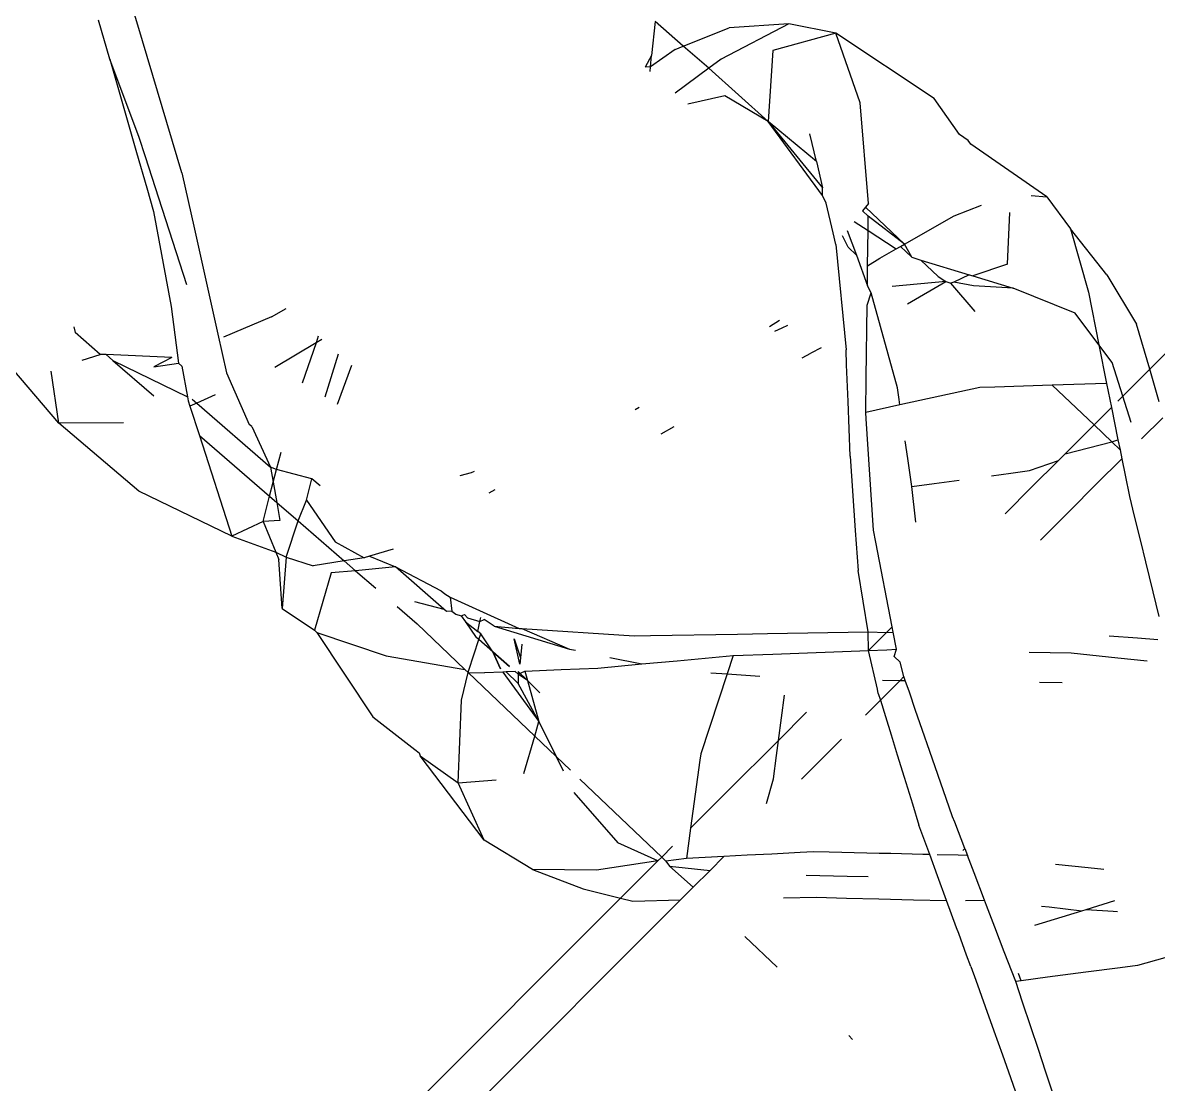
# Model space of a CAD drawing. Header units: inches. Extents: x 3324238 to 135265466, y -1036581 to 20094598.
# Drawn here: x 3354737.5743 to 3354738.0219, y -519083.057 to -519082.6384 of the extents above; entities that cross this region are included whole.
import ezdxf

# ---------------------------------------------------------------- set-up
doc = ezdxf.new("R2010")
doc.units = ezdxf.units.IN
doc.header["$MEASUREMENT"] = 0
doc.layers.add('FURNITURE', color=32, linetype='Continuous', lineweight=13)

msp = doc.modelspace()

# ---------------------------------------------------------------- linework, layer by layer
for p, q in [((3354739.34144, -519081.45211, 0.00267), (3354738.01855, -519082.77501, 0.00267)), ((3354737.61963, -519082.63937, 0.00267), (3354737.61402, -519082.62065, 0.00267)), ((3354737.60862, -519082.65271, 0.00267), (3354737.6042, -519082.63732, 0.00267)), ((3354737.82354, -519082.63797, 0.00267), (3354737.82212, -519082.65133, 0.00267)), ((3354737.83466, -519082.6476, 0.00267), (3354737.82354, -519082.63797, 0.00267)), ((3354737.87631, -519082.6388, 0.00267), (3354737.8496, -519082.65274, 0.00267)), ((3354737.87631, -519082.6388, 0.00267), (3354737.85274, -519082.64046, 0.00267)), ((3354737.89481, -519082.64245, 0.00267), (3354737.87631, -519082.6388, 0.00267)), ((3354737.63707, -519082.69752, 0.00267), (3354737.61963, -519082.63937, 0.00267)), ((3354737.83466, -519082.6476, 0.00267), (3354737.85274, -519082.64046, 0.00267)), ((3354737.89481, -519082.64245, 0.00267), (3354737.86991, -519082.64937, 0.00267)), ((3354737.9044, -519082.66999, 0.00267), (3354737.89481, -519082.64245, 0.00267)), ((3354737.9336, -519082.66831, 0.00267), (3354737.89481, -519082.64245, 0.00267)), ((3354737.83141, -519082.64889, 0.00267), (3354737.83466, -519082.6476, 0.00267)), ((3354737.84474, -519082.65633, 0.00267), (3354737.83466, -519082.6476, 0.00267)), ((3354737.82212, -519082.65133, 0.00267), (3354737.81964, -519082.65594, 0.00267)), ((3354737.83141, -519082.64889, 0.00267), (3354737.82178, -519082.65572, 0.00267)), ((3354737.82178, -519082.65572, 0.00267), (3354737.82212, -519082.65133, 0.00267)), ((3354737.86991, -519082.64937, 0.00267), (3354737.86814, -519082.67735, 0.00267)), ((3354737.62021, -519082.68369, 0.00267), (3354737.60862, -519082.65271, 0.00267)), ((3354737.60862, -519082.65271, 0.00267), (3354737.61921, -519082.68956, 0.00267)), ((3354737.82178, -519082.65572, 0.00267), (3354737.81964, -519082.65594, 0.00267)), ((3354737.82163, -519082.65766, 0.00267), (3354737.82178, -519082.65572, 0.00267)), ((3354737.84474, -519082.65633, 0.00267), (3354737.83143, -519082.66616, 0.00267)), ((3354737.8496, -519082.65274, 0.00267), (3354737.84474, -519082.65633, 0.00267)), ((3354737.86814, -519082.67735, 0.00267), (3354737.84474, -519082.65633, 0.00267)), ((3354737.85103, -519082.66728, 0.00267), (3354737.83649, -519082.67054, 0.00267)), ((3354737.86814, -519082.67735, 0.00267), (3354737.85103, -519082.66728, 0.00267)), ((3354737.90766, -519082.70966, 0.00267), (3354737.9044, -519082.66999, 0.00267)), ((3354737.94355, -519082.68248, 0.00267), (3354737.9336, -519082.66831, 0.00267)), ((3354737.86814, -519082.67735, 0.00267), (3354737.88957, -519082.70345, 0.00267)), ((3354737.88953, -519082.70656, 0.00267), (3354737.86814, -519082.67735, 0.00267)), ((3354737.88713, -519082.69306, 0.00267), (3354737.86814, -519082.67735, 0.00267)), ((3354737.62267, -519082.6913, 0.00267), (3354737.62021, -519082.68369, 0.00267)), ((3354737.88713, -519082.69306, 0.00267), (3354737.88456, -519082.68214, 0.00267)), ((3354737.9469, -519082.68487, 0.00267), (3354737.94355, -519082.68248, 0.00267)), ((3354737.94804, -519082.68629, 0.00267), (3354737.9469, -519082.68487, 0.00267)), ((3354737.97801, -519082.70707, 0.00267), (3354737.94804, -519082.68629, 0.00267)), ((3354737.61921, -519082.68956, 0.00267), (3354737.62321, -519082.70348, 0.00267)), ((3354737.62793, -519082.70757, 0.00267), (3354737.62267, -519082.6913, 0.00267)), ((3354737.88713, -519082.69306, 0.00267), (3354737.88957, -519082.70345, 0.00267)), ((3354737.63707, -519082.69752, 0.00267), (3354737.64203, -519082.71979, 0.00267)), ((3354737.62321, -519082.70348, 0.00267), (3354737.62589, -519082.71278, 0.00267)), ((3354737.88953, -519082.70656, 0.00267), (3354737.88957, -519082.70345, 0.00267)), ((3354737.63899, -519082.74178, 0.00267), (3354737.62793, -519082.70757, 0.00267)), ((3354737.891, -519082.7095, 0.00267), (3354737.88953, -519082.70656, 0.00267)), ((3354737.89377, -519082.72127, 0.00267), (3354737.891, -519082.7095, 0.00267)), ((3354737.90766, -519082.70966, 0.00267), (3354737.9065, -519082.71112, 0.00267)), ((3354737.94151, -519082.71455, 0.00267), (3354737.95228, -519082.71028, 0.00267)), ((3354737.97185, -519082.70651, 0.00267), (3354737.97801, -519082.70707, 0.00267)), ((3354737.97801, -519082.70707, 0.00267), (3354737.98732, -519082.71964, 0.00267)), ((3354737.62589, -519082.71278, 0.00267), (3354737.63276, -519082.75031, 0.00267)), ((3354737.9065, -519082.71112, 0.00267), (3354737.90537, -519082.71253, 0.00267)), ((3354737.9076, -519082.71463, 0.00267), (3354737.90537, -519082.71253, 0.00267)), ((3354737.92181, -519082.72572, 0.00267), (3354737.9065, -519082.71112, 0.00267)), ((3354737.90753, -519082.72038, 0.00267), (3354737.9076, -519082.71463, 0.00267)), ((3354737.92181, -519082.72572, 0.00267), (3354737.9076, -519082.71463, 0.00267)), ((3354737.92181, -519082.72572, 0.00267), (3354737.94151, -519082.71455, 0.00267)), ((3354737.96247, -519082.7336, 0.00267), (3354737.96336, -519082.71324, 0.00267)), ((3354737.902, -519082.71677, 0.00267), (3354737.90753, -519082.72038, 0.00267)), ((3354737.64203, -519082.71979, 0.00267), (3354737.65124, -519082.76114, 0.00267)), ((3354737.89483, -519082.72579, 0.00267), (3354737.89377, -519082.72127, 0.00267)), ((3354737.89971, -519082.72694, 0.00267), (3354737.89747, -519082.72247, 0.00267)), ((3354737.89922, -519082.72027, 0.00267), (3354737.90297, -519082.73005, 0.00267)), ((3354737.90731, -519082.73419, 0.00267), (3354737.90753, -519082.72038, 0.00267)), ((3354737.90753, -519082.72038, 0.00267), (3354737.91853, -519082.72757, 0.00267)), ((3354737.98732, -519082.71964, 0.00267), (3354737.99442, -519082.74466, 0.00267)), ((3354738.00158, -519082.73779, 0.00267), (3354737.98732, -519082.71964, 0.00267)), ((3354737.89483, -519082.72579, 0.00267), (3354737.89882, -519082.76733, 0.00267)), ((3354737.89971, -519082.72694, 0.00267), (3354737.90297, -519082.73005, 0.00267)), ((3354737.91214, -519082.7312, 0.00267), (3354737.91853, -519082.72757, 0.00267)), ((3354737.91853, -519082.72757, 0.00267), (3354737.92026, -519082.7266, 0.00267)), ((3354737.92026, -519082.7266, 0.00267), (3354737.92181, -519082.72572, 0.00267)), ((3354737.92026, -519082.7266, 0.00267), (3354737.92478, -519082.73087, 0.00267)), ((3354737.92478, -519082.73087, 0.00267), (3354737.92181, -519082.72572, 0.00267)), ((3354737.90297, -519082.73005, 0.00267), (3354737.90727, -519082.74209, 0.00267)), ((3354737.90731, -519082.73419, 0.00267), (3354737.91214, -519082.7312, 0.00267)), ((3354737.92478, -519082.73087, 0.00267), (3354737.92837, -519082.73197, 0.00267)), ((3354737.92837, -519082.73197, 0.00267), (3354737.94742, -519082.73779, 0.00267)), ((3354737.92837, -519082.73197, 0.00267), (3354737.93517, -519082.73846, 0.00267)), ((3354737.90727, -519082.74209, 0.00267), (3354737.90731, -519082.73419, 0.00267)), ((3354737.96247, -519082.7336, 0.00267), (3354737.94876, -519082.7382, 0.00267)), ((3354737.93812, -519082.74038, 0.00267), (3354737.917, -519082.74246, 0.00267)), ((3354737.92305, -519082.74919, 0.00267), (3354737.93812, -519082.74038, 0.00267)), ((3354737.93517, -519082.73846, 0.00267), (3354737.93812, -519082.74038, 0.00267)), ((3354737.93812, -519082.74038, 0.00267), (3354737.94019, -519082.74109, 0.00267)), ((3354737.94132, -519082.74071, 0.00267), (3354737.94019, -519082.74109, 0.00267)), ((3354737.94969, -519082.75229, 0.00267), (3354737.94019, -519082.74109, 0.00267)), ((3354737.94742, -519082.73779, 0.00267), (3354737.94132, -519082.74071, 0.00267)), ((3354737.94903, -519082.74216, 0.00267), (3354737.94132, -519082.74071, 0.00267)), ((3354737.94742, -519082.73779, 0.00267), (3354737.94876, -519082.7382, 0.00267)), ((3354737.94876, -519082.7382, 0.00267), (3354737.96473, -519082.74308, 0.00267)), ((3354738.00158, -519082.73779, 0.00267), (3354738.01337, -519082.75723, 0.00267)), ((3354737.90718, -519082.74972, 0.00267), (3354737.90869, -519082.74492, 0.00267)), ((3354737.90869, -519082.74492, 0.00267), (3354737.90727, -519082.74209, 0.00267)), ((3354737.9191, -519082.78241, 0.00267), (3354737.90869, -519082.74492, 0.00267)), ((3354737.96473, -519082.74308, 0.00267), (3354737.94903, -519082.74216, 0.00267)), ((3354737.98914, -519082.75294, 0.00267), (3354737.96473, -519082.74308, 0.00267)), ((3354737.99442, -519082.74466, 0.00267), (3354737.9985, -519082.76541, 0.00267)), ((3354737.63276, -519082.75031, 0.00267), (3354737.63571, -519082.77264, 0.00267)), ((3354737.9068, -519082.77835, 0.00267), (3354737.90718, -519082.74972, 0.00267)), ((3354737.67231, -519082.75439, 0.00267), (3354737.65342, -519082.76242, 0.00267)), ((3354737.67231, -519082.75439, 0.00267), (3354737.67814, -519082.75107, 0.00267)), ((3354737.9985, -519082.76541, 0.00267), (3354737.98914, -519082.75294, 0.00267)), ((3354737.59443, -519082.75824, 0.00267), (3354737.59503, -519082.76056, 0.00267)), ((3354737.8686, -519082.7582, 0.00267), (3354737.87254, -519082.75574, 0.00267)), ((3354737.87349, -519082.7588, 0.00267), (3354737.87066, -519082.76016, 0.00267)), ((3354737.87573, -519082.75784, 0.00267), (3354737.87349, -519082.7588, 0.00267)), ((3354738.01855, -519082.77501, 0.00267), (3354738.01337, -519082.75723, 0.00267)), ((3354737.60484, -519082.76915, 0.00267), (3354737.59503, -519082.76056, 0.00267)), ((3354737.65124, -519082.76114, 0.00267), (3354737.65466, -519082.77647, 0.00267)), ((3354737.69081, -519082.76205, 0.00267), (3354737.68991, -519082.76466, 0.00267)), ((3354737.69223, -519082.76327, 0.00267), (3354737.68991, -519082.76466, 0.00267)), ((3354737.58859, -519082.79634, 0.00267), (3354737.5631, -519082.76655, 0.00267)), ((3354737.68991, -519082.76466, 0.00267), (3354737.67373, -519082.77432, 0.00267)), ((3354737.68991, -519082.76466, 0.00267), (3354737.68441, -519082.78058, 0.00267)), ((3354737.88153, -519082.77053, 0.00267), (3354737.88492, -519082.7687, 0.00267)), ((3354737.88897, -519082.76658, 0.00267), (3354737.88492, -519082.7687, 0.00267)), ((3354737.89905, -519082.77323, 0.00267), (3354737.89882, -519082.76733, 0.00267)), ((3354737.9985, -519082.76541, 0.00267), (3354738.00149, -519082.78061, 0.00267)), ((3354738.00368, -519082.77232, 0.00267), (3354737.9985, -519082.76541, 0.00267)), ((3354737.5978, -519082.7714, 0.00267), (3354737.60484, -519082.76915, 0.00267)), ((3354737.60715, -519082.76926, 0.00267), (3354737.60484, -519082.76915, 0.00267)), ((3354737.63313, -519082.77041, 0.00267), (3354737.60715, -519082.76926, 0.00267)), ((3354737.60715, -519082.76926, 0.00267), (3354737.60986, -519082.7716, 0.00267)), ((3354737.60986, -519082.7716, 0.00267), (3354737.63928, -519082.78597, 0.00267)), ((3354737.60986, -519082.7716, 0.00267), (3354737.62593, -519082.78552, 0.00267)), ((3354737.63313, -519082.77041, 0.00267), (3354737.62592, -519082.77409, 0.00267)), ((3354737.62592, -519082.77409, 0.00267), (3354737.63571, -519082.77264, 0.00267)), ((3354737.63571, -519082.77264, 0.00267), (3354737.63706, -519082.77382, 0.00267)), ((3354737.69355, -519082.78593, 0.00267), (3354737.69883, -519082.76899, 0.00267)), ((3354737.89961, -519082.78777, 0.00267), (3354737.89905, -519082.77323, 0.00267)), ((3354738.00792, -519082.78565, 0.00267), (3354738.00368, -519082.77232, 0.00267)), ((3354737.58859, -519082.79634, 0.00267), (3354737.5855, -519082.77573, 0.00267)), ((3354737.63706, -519082.77382, 0.00267), (3354737.63928, -519082.78597, 0.00267)), ((3354737.65466, -519082.77647, 0.00267), (3354737.66361, -519082.79682, 0.00267)), ((3354737.69843, -519082.78879, 0.00267), (3354737.70398, -519082.77345, 0.00267)), ((3354738.01855, -519082.77501, 0.00267), (3354738.00792, -519082.78565, 0.00267)), ((3354738.02231, -519082.7879, 0.00267), (3354738.01855, -519082.77501, 0.00267)), ((3354737.90662, -519082.79204, 0.00267), (3354737.9068, -519082.77835, 0.00267)), ((3354737.95749, -519082.78204, 0.00267), (3354737.95162, -519082.78223, 0.00267)), ((3354737.98011, -519082.78131, 0.00267), (3354737.95749, -519082.78204, 0.00267)), ((3354738.00149, -519082.78061, 0.00267), (3354737.98011, -519082.78131, 0.00267)), ((3354737.99657, -519082.797, 0.00267), (3354737.98011, -519082.78131, 0.00267)), ((3354738.00149, -519082.78061, 0.00267), (3354738.00343, -519082.79014, 0.00267)), ((3354737.63928, -519082.78597, 0.00267), (3354737.63956, -519082.78748, 0.00267)), ((3354737.65014, -519082.78515, 0.00267), (3354737.64287, -519082.78839, 0.00267)), ((3354737.91975, -519082.7869, 0.00267), (3354737.9191, -519082.78241, 0.00267)), ((3354737.95162, -519082.78223, 0.00267), (3354737.92007, -519082.78911, 0.00267)), ((3354738.00792, -519082.78565, 0.00267), (3354738.00593, -519082.78764, 0.00267)), ((3354738.01122, -519082.79602, 0.00267), (3354738.00792, -519082.78565, 0.00267)), ((3354737.63956, -519082.78748, 0.00267), (3354737.64023, -519082.78957, 0.00267)), ((3354737.64287, -519082.78839, 0.00267), (3354737.64023, -519082.78957, 0.00267)), ((3354737.64023, -519082.78957, 0.00267), (3354737.64394, -519082.80113, 0.00267)), ((3354737.64107, -519082.78684, 0.00267), (3354737.64287, -519082.78839, 0.00267)), ((3354737.64287, -519082.78839, 0.00267), (3354737.67203, -519082.8136, 0.00267)), ((3354737.81565, -519082.79094, 0.00267), (3354737.81724, -519082.78998, 0.00267)), ((3354737.90044, -519082.80934, 0.00267), (3354737.89961, -519082.78777, 0.00267)), ((3354737.92007, -519082.78911, 0.00267), (3354737.90662, -519082.79204, 0.00267)), ((3354737.92007, -519082.78911, 0.00267), (3354737.91975, -519082.7869, 0.00267)), ((3354738.00343, -519082.79014, 0.00267), (3354737.99657, -519082.797, 0.00267)), ((3354738.00343, -519082.79014, 0.00267), (3354738.00602, -519082.80286, 0.00267)), ((3354737.90679, -519082.79461, 0.00267), (3354737.90662, -519082.79204, 0.00267)), ((3354737.90963, -519082.83848, 0.00267), (3354737.90679, -519082.79461, 0.00267)), ((3354738.02374, -519082.79413, 0.00267), (3354738.01533, -519082.80253, 0.00267)), ((3354737.61403, -519082.7961, 0.00267), (3354737.58859, -519082.79634, 0.00267)), ((3354737.62001, -519082.82316, 0.00267), (3354737.58859, -519082.79634, 0.00267)), ((3354737.66456, -519082.79764, 0.00267), (3354737.66361, -519082.79682, 0.00267)), ((3354737.66456, -519082.79764, 0.00267), (3354737.67203, -519082.8136, 0.00267)), ((3354737.83094, -519082.79779, 0.00267), (3354737.82576, -519082.80057, 0.00267)), ((3354737.99657, -519082.797, 0.00267), (3354737.98516, -519082.80841, 0.00267)), ((3354738.00361, -519082.8037, 0.00267), (3354737.99657, -519082.797, 0.00267)), ((3354737.64394, -519082.80113, 0.00267), (3354737.6567, -519082.84091, 0.00267)), ((3354737.64394, -519082.80113, 0.00267), (3354737.67163, -519082.82512, 0.00267)), ((3354737.92312, -519082.81019, 0.00267), (3354737.92213, -519082.80332, 0.00267)), ((3354737.98516, -519082.80841, 0.00267), (3354738.00361, -519082.8037, 0.00267)), ((3354738.00361, -519082.8037, 0.00267), (3354738.00602, -519082.80286, 0.00267)), ((3354738.00681, -519082.80676, 0.00267), (3354738.00361, -519082.8037, 0.00267)), ((3354738.00602, -519082.80286, 0.00267), (3354738.00681, -519082.80676, 0.00267)), ((3354737.67439, -519082.8145, 0.00267), (3354737.67616, -519082.80769, 0.00267)), ((3354737.98251, -519082.81105, 0.00267), (3354737.98516, -519082.80841, 0.00267)), ((3354738.00681, -519082.80676, 0.00267), (3354738.00754, -519082.81033, 0.00267)), ((3354737.90044, -519082.80934, 0.00267), (3354737.90248, -519082.83856, 0.00267)), ((3354737.92473, -519082.82129, 0.00267), (3354737.92312, -519082.81019, 0.00267)), ((3354737.97113, -519082.81502, 0.00267), (3354737.98251, -519082.81105, 0.00267)), ((3354737.98251, -519082.81105, 0.00267), (3354737.97211, -519082.82146, 0.00267)), ((3354738.00754, -519082.81033, 0.00267), (3354737.9976, -519082.82027, 0.00267)), ((3354738.00754, -519082.81033, 0.00267), (3354738.00887, -519082.81685, 0.00267)), ((3354737.67439, -519082.8145, 0.00267), (3354737.67203, -519082.8136, 0.00267)), ((3354737.67203, -519082.8136, 0.00267), (3354737.67306, -519082.81962, 0.00267)), ((3354737.67306, -519082.81962, 0.00267), (3354737.67439, -519082.8145, 0.00267)), ((3354737.68827, -519082.81819, 0.00267), (3354737.67439, -519082.8145, 0.00267)), ((3354737.75106, -519082.81587, 0.00267), (3354737.74664, -519082.81705, 0.00267)), ((3354737.75231, -519082.81533, 0.00267), (3354737.75106, -519082.81587, 0.00267)), ((3354737.95614, -519082.81704, 0.00267), (3354737.96384, -519082.816, 0.00267)), ((3354737.96384, -519082.816, 0.00267), (3354737.97113, -519082.81502, 0.00267)), ((3354738.00887, -519082.81685, 0.00267), (3354738.01057, -519082.82523, 0.00267)), ((3354737.67163, -519082.82512, 0.00267), (3354737.67306, -519082.81962, 0.00267)), ((3354737.67306, -519082.81962, 0.00267), (3354737.67441, -519082.82753, 0.00267)), ((3354737.68611, -519082.82669, 0.00267), (3354737.68827, -519082.81819, 0.00267)), ((3354737.6915, -519082.82098, 0.00267), (3354737.68827, -519082.81819, 0.00267)), ((3354737.75812, -519082.82377, 0.00267), (3354737.76057, -519082.82249, 0.00267)), ((3354737.92473, -519082.82129, 0.00267), (3354737.93352, -519082.8201, 0.00267)), ((3354737.92631, -519082.83528, 0.00267), (3354737.92473, -519082.82129, 0.00267)), ((3354737.93352, -519082.8201, 0.00267), (3354737.94335, -519082.81877, 0.00267)), ((3354737.97211, -519082.82146, 0.00267), (3354737.96151, -519082.83205, 0.00267)), ((3354737.9976, -519082.82027, 0.00267), (3354737.98675, -519082.83112, 0.00267)), ((3354737.6567, -519082.84091, 0.00267), (3354737.62001, -519082.82316, 0.00267)), ((3354737.66903, -519082.83509, 0.00267), (3354737.67163, -519082.82512, 0.00267)), ((3354737.67163, -519082.82512, 0.00267), (3354737.67441, -519082.82753, 0.00267)), ((3354737.68282, -519082.83481, 0.00267), (3354737.68611, -519082.82669, 0.00267)), ((3354737.68611, -519082.82669, 0.00267), (3354737.69745, -519082.84304, 0.00267)), ((3354738.01057, -519082.82523, 0.00267), (3354738.01243, -519082.83298, 0.00267)), ((3354737.67441, -519082.82753, 0.00267), (3354737.67564, -519082.83467, 0.00267)), ((3354737.67441, -519082.82753, 0.00267), (3354737.68282, -519082.83481, 0.00267)), ((3354737.98675, -519082.83112, 0.00267), (3354737.97545, -519082.84242, 0.00267)), ((3354737.66903, -519082.83509, 0.00267), (3354737.6567, -519082.84091, 0.00267)), ((3354737.67564, -519082.83467, 0.00267), (3354737.66903, -519082.83509, 0.00267)), ((3354737.66903, -519082.83509, 0.00267), (3354737.67404, -519082.84719, 0.00267)), ((3354737.67811, -519082.84918, 0.00267), (3354737.68282, -519082.83481, 0.00267)), ((3354737.68282, -519082.83481, 0.00267), (3354737.70102, -519082.85058, 0.00267)), ((3354738.01243, -519082.83298, 0.00267), (3354738.01483, -519082.84282, 0.00267)), ((3354737.90248, -519082.83856, 0.00267), (3354737.90358, -519082.85443, 0.00267)), ((3354737.91054, -519082.84316, 0.00267), (3354737.90963, -519082.83848, 0.00267)), ((3354737.6567, -519082.84091, 0.00267), (3354737.67404, -519082.84719, 0.00267)), ((3354737.69745, -519082.84304, 0.00267), (3354737.70888, -519082.84933, 0.00267)), ((3354737.91702, -519082.87654, 0.00267), (3354737.91054, -519082.84316, 0.00267)), ((3354738.01483, -519082.84282, 0.00267), (3354738.01682, -519082.85097, 0.00267)), ((3354737.67404, -519082.84719, 0.00267), (3354737.67523, -519082.85008, 0.00267)), ((3354737.67404, -519082.84719, 0.00267), (3354737.67811, -519082.84918, 0.00267)), ((3354737.67811, -519082.84918, 0.00267), (3354737.67659, -519082.86932, 0.00267)), ((3354737.67811, -519082.84918, 0.00267), (3354737.68878, -519082.85253, 0.00267)), ((3354737.70888, -519082.84933, 0.00267), (3354737.70102, -519082.85058, 0.00267)), ((3354737.71102, -519082.84871, 0.00267), (3354737.70888, -519082.84933, 0.00267)), ((3354737.72038, -519082.846, 0.00267), (3354737.71102, -519082.84871, 0.00267)), ((3354737.71102, -519082.84871, 0.00267), (3354737.72129, -519082.853, 0.00267)), ((3354737.67659, -519082.86932, 0.00267), (3354737.67523, -519082.85008, 0.00267)), ((3354737.70102, -519082.85058, 0.00267), (3354737.68878, -519082.85253, 0.00267)), ((3354737.70102, -519082.85058, 0.00267), (3354737.70549, -519082.85446, 0.00267)), ((3354737.72129, -519082.853, 0.00267), (3354737.70549, -519082.85446, 0.00267)), ((3354737.72129, -519082.853, 0.00267), (3354737.73927, -519082.86237, 0.00267)), ((3354737.74032, -519082.86963, 0.00267), (3354737.72129, -519082.853, 0.00267)), ((3354738.01682, -519082.85097, 0.00267), (3354738.01972, -519082.86286, 0.00267)), ((3354737.6959, -519082.85534, 0.00267), (3354737.68936, -519082.87789, 0.00267)), ((3354737.70549, -519082.85446, 0.00267), (3354737.6959, -519082.85534, 0.00267)), ((3354737.70549, -519082.85446, 0.00267), (3354737.71352, -519082.86141, 0.00267)), ((3354737.90754, -519082.87855, 0.00267), (3354737.90358, -519082.85443, 0.00267)), ((3354737.73927, -519082.86237, 0.00267), (3354737.74062, -519082.86354, 0.00267)), ((3354737.72879, -519082.86667, 0.00267), (3354737.74032, -519082.86963, 0.00267)), ((3354737.74062, -519082.86354, 0.00267), (3354737.74279, -519082.86495, 0.00267)), ((3354737.74279, -519082.86495, 0.00267), (3354737.75292, -519082.86948, 0.00267)), ((3354737.74279, -519082.86495, 0.00267), (3354737.7435, -519082.87044, 0.00267)), ((3354738.01972, -519082.86286, 0.00267), (3354738.02208, -519082.87253, 0.00267)), ((3354737.67659, -519082.86932, 0.00267), (3354737.68936, -519082.87789, 0.00267)), ((3354737.72187, -519082.86864, 0.00267), (3354737.72976, -519082.87548, 0.00267)), ((3354737.74134, -519082.87052, 0.00267), (3354737.74032, -519082.86963, 0.00267)), ((3354737.7435, -519082.87044, 0.00267), (3354737.74134, -519082.87052, 0.00267)), ((3354737.7435, -519082.87044, 0.00267), (3354737.74504, -519082.87165, 0.00267)), ((3354737.74504, -519082.87165, 0.00267), (3354737.74712, -519082.87229, 0.00267)), ((3354737.74712, -519082.87229, 0.00267), (3354737.74845, -519082.87171, 0.00267)), ((3354737.74845, -519082.87171, 0.00267), (3354737.74956, -519082.87304, 0.00267)), ((3354737.75292, -519082.86948, 0.00267), (3354737.76992, -519082.87721, 0.00267)), ((3354737.72976, -519082.87548, 0.00267), (3354737.74854, -519082.89339, 0.00267)), ((3354737.74712, -519082.87229, 0.00267), (3354737.74888, -519082.87466, 0.00267)), ((3354737.74888, -519082.87466, 0.00267), (3354737.75364, -519082.8784, 0.00267)), ((3354737.74888, -519082.87466, 0.00267), (3354737.75308, -519082.88078, 0.00267)), ((3354737.74956, -519082.87304, 0.00267), (3354737.75453, -519082.87456, 0.00267)), ((3354737.75364, -519082.8784, 0.00267), (3354737.75453, -519082.87456, 0.00267)), ((3354737.75453, -519082.87456, 0.00267), (3354737.75493, -519082.87286, 0.00267)), ((3354737.75453, -519082.87456, 0.00267), (3354737.7562, -519082.8737, 0.00267)), ((3354737.76018, -519082.87629, 0.00267), (3354737.7562, -519082.8737, 0.00267)), ((3354737.68936, -519082.87789, 0.00267), (3354737.6902, -519082.8789, 0.00267)), ((3354737.6902, -519082.8789, 0.00267), (3354737.71753, -519082.88805, 0.00267)), ((3354737.6902, -519082.8789, 0.00267), (3354737.71232, -519082.91213, 0.00267)), ((3354737.75486, -519082.87936, 0.00267), (3354737.75364, -519082.8784, 0.00267)), ((3354737.75403, -519082.88161, 0.00267), (3354737.75486, -519082.87936, 0.00267)), ((3354737.75956, -519082.88643, 0.00267), (3354737.75486, -519082.87936, 0.00267)), ((3354737.76018, -519082.87629, 0.00267), (3354737.78982, -519082.88537, 0.00267)), ((3354737.76018, -519082.87629, 0.00267), (3354737.76992, -519082.87721, 0.00267)), ((3354737.76992, -519082.87721, 0.00267), (3354737.77103, -519082.87728, 0.00267)), ((3354737.77103, -519082.87728, 0.00267), (3354737.81528, -519082.88011, 0.00267)), ((3354737.77103, -519082.87728, 0.00267), (3354737.78982, -519082.88537, 0.00267)), ((3354737.81528, -519082.88011, 0.00267), (3354737.82179, -519082.88001, 0.00267)), ((3354737.82179, -519082.88001, 0.00267), (3354737.85605, -519082.87946, 0.00267)), ((3354737.85605, -519082.87946, 0.00267), (3354737.86788, -519082.87928, 0.00267)), ((3354737.86788, -519082.87928, 0.00267), (3354737.90754, -519082.87855, 0.00267)), ((3354737.90754, -519082.87855, 0.00267), (3354737.91478, -519082.87878, 0.00267)), ((3354737.90768, -519082.88589, 0.00267), (3354737.90754, -519082.87855, 0.00267)), ((3354737.91478, -519082.87878, 0.00267), (3354737.91137, -519082.8822, 0.00267)), ((3354737.91702, -519082.87654, 0.00267), (3354737.91478, -519082.87878, 0.00267)), ((3354737.91478, -519082.87878, 0.00267), (3354737.91745, -519082.87876, 0.00267)), ((3354737.91745, -519082.87876, 0.00267), (3354737.91702, -519082.87654, 0.00267)), ((3354737.91876, -519082.88546, 0.00267), (3354737.91745, -519082.87876, 0.00267)), ((3354738.00249, -519082.88009, 0.00267), (3354738.01372, -519082.88097, 0.00267)), ((3354737.75008, -519082.89365, 0.00267), (3354737.75403, -519082.88161, 0.00267)), ((3354737.75403, -519082.88161, 0.00267), (3354737.75308, -519082.88078, 0.00267)), ((3354737.75956, -519082.88643, 0.00267), (3354737.75403, -519082.88161, 0.00267)), ((3354737.7703, -519082.89126, 0.00267), (3354737.76796, -519082.88136, 0.00267)), ((3354737.76796, -519082.88136, 0.00267), (3354737.77055, -519082.88882, 0.00267)), ((3354737.77109, -519082.8834, 0.00267), (3354737.77055, -519082.88882, 0.00267)), ((3354737.91137, -519082.8822, 0.00267), (3354737.90768, -519082.88589, 0.00267)), ((3354738.01372, -519082.88097, 0.00267), (3354738.02172, -519082.88159, 0.00267)), ((3354737.71753, -519082.88805, 0.00267), (3354737.74854, -519082.89339, 0.00267)), ((3354737.76262, -519082.89317, 0.00267), (3354737.75956, -519082.88643, 0.00267)), ((3354737.75956, -519082.88643, 0.00267), (3354737.76624, -519082.89227, 0.00267)), ((3354737.76624, -519082.89227, 0.00267), (3354737.75956, -519082.88643, 0.00267)), ((3354737.75956, -519082.88643, 0.00267), (3354737.76262, -519082.89317, 0.00267)), ((3354737.77055, -519082.88882, 0.00267), (3354737.7703, -519082.89126, 0.00267)), ((3354737.77055, -519082.88882, 0.00267), (3354737.7703, -519082.89126, 0.00267)), ((3354737.78982, -519082.88537, 0.00267), (3354737.79214, -519082.88585, 0.00267)), ((3354737.80571, -519082.88865, 0.00267), (3354737.81835, -519082.89125, 0.00267)), ((3354737.83224, -519082.88997, 0.00267), (3354737.85433, -519082.88793, 0.00267)), ((3354737.85433, -519082.88793, 0.00267), (3354737.85196, -519082.89514, 0.00267)), ((3354737.85433, -519082.88793, 0.00267), (3354737.86995, -519082.88733, 0.00267)), ((3354737.86995, -519082.88733, 0.00267), (3354737.90768, -519082.88589, 0.00267)), ((3354737.90768, -519082.88589, 0.00267), (3354737.91494, -519082.88561, 0.00267)), ((3354737.91125, -519082.90114, 0.00267), (3354737.90768, -519082.88589, 0.00267)), ((3354737.91494, -519082.88561, 0.00267), (3354737.91876, -519082.88546, 0.00267)), ((3354737.91777, -519082.88831, 0.00267), (3354737.91876, -519082.88546, 0.00267)), ((3354737.91777, -519082.88831, 0.00267), (3354737.92012, -519082.89054, 0.00267)), ((3354737.97103, -519082.88662, 0.00267), (3354737.98753, -519082.88684, 0.00267)), ((3354737.98753, -519082.88684, 0.00267), (3354737.99496, -519082.88762, 0.00267)), ((3354737.99496, -519082.88762, 0.00267), (3354738.00598, -519082.88878, 0.00267)), ((3354738.00598, -519082.88878, 0.00267), (3354738.01751, -519082.88999, 0.00267)), ((3354737.74854, -519082.89339, 0.00267), (3354737.74985, -519082.89464, 0.00267)), ((3354737.74985, -519082.89464, 0.00267), (3354737.75008, -519082.89365, 0.00267)), ((3354737.76963, -519082.89523, 0.00267), (3354737.77218, -519082.89406, 0.00267)), ((3354737.77218, -519082.89406, 0.00267), (3354737.78653, -519082.89346, 0.00267)), ((3354737.77218, -519082.89406, 0.00267), (3354737.77322, -519082.89774, 0.00267)), ((3354737.78653, -519082.89346, 0.00267), (3354737.80099, -519082.89286, 0.00267)), ((3354737.80099, -519082.89286, 0.00267), (3354737.81835, -519082.89125, 0.00267)), ((3354737.81835, -519082.89125, 0.00267), (3354737.83224, -519082.88997, 0.00267)), ((3354737.92164, -519082.89622, 0.00267), (3354737.92012, -519082.89054, 0.00267)), ((3354737.74731, -519082.90555, 0.00267), (3354737.74985, -519082.89464, 0.00267)), ((3354737.74985, -519082.89464, 0.00267), (3354737.75633, -519082.89473, 0.00267)), ((3354737.74985, -519082.89464, 0.00267), (3354737.77611, -519082.91968, 0.00267)), ((3354737.76354, -519082.89442, 0.00267), (3354737.75633, -519082.89473, 0.00267)), ((3354737.76483, -519082.89437, 0.00267), (3354737.76354, -519082.89442, 0.00267)), ((3354737.76354, -519082.89442, 0.00267), (3354737.7778, -519082.91391, 0.00267)), ((3354737.76847, -519082.89422, 0.00267), (3354737.76483, -519082.89437, 0.00267)), ((3354737.76954, -519082.89889, 0.00267), (3354737.76483, -519082.89437, 0.00267)), ((3354737.76963, -519082.89523, 0.00267), (3354737.76847, -519082.89422, 0.00267)), ((3354737.76963, -519082.89523, 0.00267), (3354737.76954, -519082.89889, 0.00267)), ((3354737.76965, -519082.89417, 0.00267), (3354737.76963, -519082.89523, 0.00267)), ((3354737.77322, -519082.89774, 0.00267), (3354737.76963, -519082.89523, 0.00267)), ((3354737.76965, -519082.89417, 0.00267), (3354737.77322, -519082.89774, 0.00267)), ((3354737.77322, -519082.89774, 0.00267), (3354737.7778, -519082.91391, 0.00267)), ((3354737.77322, -519082.89774, 0.00267), (3354737.7781, -519082.90263, 0.00267)), ((3354737.84554, -519082.89468, 0.00267), (3354737.85196, -519082.89514, 0.00267)), ((3354737.85196, -519082.89514, 0.00267), (3354737.84854, -519082.90551, 0.00267)), ((3354737.85196, -519082.89514, 0.00267), (3354737.86485, -519082.89605, 0.00267)), ((3354737.92015, -519082.89772, 0.00267), (3354737.91235, -519082.90552, 0.00267)), ((3354737.91323, -519082.89758, 0.00267), (3354737.92015, -519082.89772, 0.00267)), ((3354737.92164, -519082.89622, 0.00267), (3354737.92015, -519082.89772, 0.00267)), ((3354737.92015, -519082.89772, 0.00267), (3354737.92218, -519082.89776, 0.00267)), ((3354737.92218, -519082.89776, 0.00267), (3354737.92164, -519082.89622, 0.00267)), ((3354737.92379, -519082.90242, 0.00267), (3354737.92218, -519082.89776, 0.00267)), ((3354737.97506, -519082.89846, 0.00267), (3354737.98401, -519082.89857, 0.00267)), ((3354737.7778, -519082.91391, 0.00267), (3354737.76954, -519082.89889, 0.00267)), ((3354737.91153, -519082.90285, 0.00267), (3354737.91125, -519082.90114, 0.00267)), ((3354737.91153, -519082.90285, 0.00267), (3354737.91235, -519082.90552, 0.00267)), ((3354737.92626, -519082.90954, 0.00267), (3354737.92379, -519082.90242, 0.00267)), ((3354737.74591, -519082.93818, 0.00267), (3354737.74731, -519082.90555, 0.00267)), ((3354737.84854, -519082.90551, 0.00267), (3354737.84156, -519082.92668, 0.00267)), ((3354737.87218, -519082.92139, 0.00267), (3354737.87453, -519082.90352, 0.00267)), ((3354737.91235, -519082.90552, 0.00267), (3354737.90645, -519082.91141, 0.00267)), ((3354737.91235, -519082.90552, 0.00267), (3354737.91433, -519082.91194, 0.00267)), ((3354737.88329, -519082.91028, 0.00267), (3354737.87218, -519082.92139, 0.00267)), ((3354737.91433, -519082.91194, 0.00267), (3354737.91657, -519082.91923, 0.00267)), ((3354737.92889, -519082.91712, 0.00267), (3354737.92626, -519082.90954, 0.00267)), ((3354737.71232, -519082.91213, 0.00267), (3354737.72883, -519082.92493, 0.00267)), ((3354737.77611, -519082.91968, 0.00267), (3354737.7778, -519082.91391, 0.00267)), ((3354737.7778, -519082.91391, 0.00267), (3354737.78453, -519082.9277, 0.00267)), ((3354737.77179, -519082.9344, 0.00267), (3354737.77611, -519082.91968, 0.00267)), ((3354737.77611, -519082.91968, 0.00267), (3354737.78453, -519082.9277, 0.00267)), ((3354737.89701, -519082.92086, 0.00267), (3354737.88121, -519082.93666, 0.00267)), ((3354737.91657, -519082.91923, 0.00267), (3354737.919, -519082.92708, 0.00267)), ((3354737.93189, -519082.92576, 0.00267), (3354737.92889, -519082.91712, 0.00267)), ((3354737.72883, -519082.92493, 0.00267), (3354737.73055, -519082.92626, 0.00267)), ((3354737.86877, -519082.9248, 0.00267), (3354737.85529, -519082.93828, 0.00267)), ((3354737.87218, -519082.92139, 0.00267), (3354737.86877, -519082.9248, 0.00267)), ((3354737.8714, -519082.92731, 0.00267), (3354737.87218, -519082.92139, 0.00267)), ((3354737.73055, -519082.92626, 0.00267), (3354737.73096, -519082.92747, 0.00267)), ((3354737.75617, -519082.96068, 0.00267), (3354737.73096, -519082.92747, 0.00267)), ((3354737.73096, -519082.92747, 0.00267), (3354737.74591, -519082.93818, 0.00267)), ((3354737.78453, -519082.9277, 0.00267), (3354737.79023, -519082.93314, 0.00267)), ((3354737.78453, -519082.9277, 0.00267), (3354737.78728, -519082.93334, 0.00267)), ((3354737.84123, -519082.92912, 0.00267), (3354737.83756, -519082.95601, 0.00267)), ((3354737.84156, -519082.92668, 0.00267), (3354737.84123, -519082.92912, 0.00267)), ((3354737.87018, -519082.93659, 0.00267), (3354737.8714, -519082.92731, 0.00267)), ((3354737.919, -519082.92708, 0.00267), (3354737.92172, -519082.93593, 0.00267)), ((3354737.93831, -519082.94427, 0.00267), (3354737.93189, -519082.92576, 0.00267)), ((3354737.74591, -519082.93818, 0.00267), (3354737.76094, -519082.93697, 0.00267)), ((3354737.75617, -519082.96068, 0.00267), (3354737.74591, -519082.93818, 0.00267)), ((3354737.79391, -519082.93664, 0.00267), (3354737.82617, -519082.9674, 0.00267)), ((3354737.85529, -519082.93828, 0.00267), (3354737.83756, -519082.95601, 0.00267)), ((3354737.86749, -519082.94623, 0.00267), (3354737.87018, -519082.93659, 0.00267)), ((3354737.92172, -519082.93593, 0.00267), (3354737.92496, -519082.94643, 0.00267)), ((3354737.7915, -519082.94199, 0.00267), (3354737.80881, -519082.96182, 0.00267)), ((3354737.92496, -519082.94643, 0.00267), (3354737.92756, -519082.95486, 0.00267)), ((3354737.94084, -519082.95157, 0.00267), (3354737.93831, -519082.94427, 0.00267)), ((3354737.94165, -519082.95367, 0.00267), (3354737.94084, -519082.95157, 0.00267)), ((3354737.83756, -519082.95601, 0.00267), (3354737.83594, -519082.9679, 0.00267)), ((3354737.93179, -519082.96638, 0.00267), (3354737.92756, -519082.95486, 0.00267)), ((3354737.94561, -519082.96402, 0.00267), (3354737.94165, -519082.95367, 0.00267)), ((3354737.77528, -519082.97235, 0.00267), (3354737.75617, -519082.96068, 0.00267)), ((3354737.82465, -519082.96892, 0.00267), (3354737.80881, -519082.96182, 0.00267)), ((3354737.83047, -519082.9631, 0.00267), (3354737.82617, -519082.9674, 0.00267)), ((3354737.88072, -519082.96563, 0.00267), (3354737.86961, -519082.96619, 0.00267)), ((3354737.88604, -519082.96536, 0.00267), (3354737.88072, -519082.96563, 0.00267)), ((3354737.89216, -519082.9655, 0.00267), (3354737.88604, -519082.96536, 0.00267)), ((3354737.89721, -519082.96561, 0.00267), (3354737.89216, -519082.9655, 0.00267)), ((3354737.91191, -519082.96594, 0.00267), (3354737.89721, -519082.96561, 0.00267)), ((3354737.94561, -519082.96402, 0.00267), (3354737.94483, -519082.9648, 0.00267)), ((3354737.94561, -519082.96402, 0.00267), (3354737.94664, -519082.96671, 0.00267)), ((3354737.82465, -519082.96892, 0.00267), (3354737.80044, -519082.9725, 0.00267)), ((3354737.82465, -519082.96892, 0.00267), (3354737.80995, -519082.98362, 0.00267)), ((3354737.82617, -519082.9674, 0.00267), (3354737.82465, -519082.96892, 0.00267)), ((3354737.82617, -519082.9674, 0.00267), (3354737.8278, -519082.96896, 0.00267)), ((3354737.83594, -519082.9679, 0.00267), (3354737.8278, -519082.96896, 0.00267)), ((3354737.8278, -519082.96896, 0.00267), (3354737.82928, -519082.97099, 0.00267)), ((3354737.85072, -519082.96715, 0.00267), (3354737.83594, -519082.9679, 0.00267)), ((3354737.85072, -519082.96715, 0.00267), (3354737.84525, -519082.97262, 0.00267)), ((3354737.8599, -519082.96669, 0.00267), (3354737.85072, -519082.96715, 0.00267)), ((3354737.86961, -519082.96619, 0.00267), (3354737.8599, -519082.96669, 0.00267)), ((3354737.91654, -519082.96604, 0.00267), (3354737.91191, -519082.96594, 0.00267)), ((3354737.92911, -519082.96632, 0.00267), (3354737.91654, -519082.96604, 0.00267)), ((3354737.93179, -519082.96638, 0.00267), (3354737.92911, -519082.96632, 0.00267)), ((3354737.93487, -519082.97476, 0.00267), (3354737.93179, -519082.96638, 0.00267)), ((3354737.943, -519082.96663, 0.00267), (3354737.93474, -519082.96645, 0.00267)), ((3354737.94664, -519082.96671, 0.00267), (3354737.943, -519082.96663, 0.00267)), ((3354737.9493, -519082.97364, 0.00267), (3354737.94664, -519082.96671, 0.00267)), ((3354737.77528, -519082.97235, 0.00267), (3354737.79521, -519082.97993, 0.00267)), ((3354737.80044, -519082.9725, 0.00267), (3354737.77528, -519082.97235, 0.00267)), ((3354737.82928, -519082.97099, 0.00267), (3354737.84525, -519082.97262, 0.00267)), ((3354737.82928, -519082.97099, 0.00267), (3354737.83861, -519082.97926, 0.00267)), ((3354737.84525, -519082.97262, 0.00267), (3354737.83861, -519082.97926, 0.00267)), ((3354737.8831, -519082.97455, 0.00267), (3354737.89921, -519082.97496, 0.00267)), ((3354737.95341, -519082.98437, 0.00267), (3354737.9493, -519082.97364, 0.00267)), ((3354737.99421, -519082.97168, 0.00267), (3354737.98142, -519082.97034, 0.00267)), ((3354738.00045, -519082.97234, 0.00267), (3354737.99421, -519082.97168, 0.00267)), ((3354737.89921, -519082.97496, 0.00267), (3354737.9075, -519082.97508, 0.00267)), ((3354737.93847, -519082.98457, 0.00267), (3354737.93487, -519082.97476, 0.00267)), ((3354737.80995, -519082.98362, 0.00267), (3354736.57608, -519084.2175, 0.00267)), ((3354737.79521, -519082.97993, 0.00267), (3354737.80995, -519082.98362, 0.00267)), ((3354737.80995, -519082.98362, 0.00267), (3354737.8148, -519082.98483, 0.00267)), ((3354737.83861, -519082.97926, 0.00267), (3354737.83358, -519082.98429, 0.00267)), ((3354737.87419, -519082.98346, 0.00267), (3354737.88719, -519082.98324, 0.00267)), ((3354737.88719, -519082.98324, 0.00267), (3354737.89904, -519082.98354, 0.00267)), ((3354737.89904, -519082.98354, 0.00267), (3354737.91171, -519082.98387, 0.00267)), ((3354737.83358, -519082.98429, 0.00267), (3354736.58433, -519084.23356, 0.00267)), ((3354737.8148, -519082.98483, 0.00267), (3354737.83358, -519082.98429, 0.00267)), ((3354737.91171, -519082.98387, 0.00267), (3354737.92541, -519082.98423, 0.00267)), ((3354737.92541, -519082.98423, 0.00267), (3354737.93847, -519082.98457, 0.00267)), ((3354737.94243, -519082.99534, 0.00267), (3354737.93847, -519082.98457, 0.00267)), ((3354737.94597, -519082.98457, 0.00267), (3354737.95341, -519082.98437, 0.00267)), ((3354737.95424, -519082.98653, 0.00267), (3354737.95341, -519082.98437, 0.00267)), ((3354737.9575, -519082.99503, 0.00267), (3354737.95424, -519082.98653, 0.00267)), ((3354737.97583, -519082.98673, 0.00267), (3354737.97894, -519082.98695, 0.00267)), ((3354737.97894, -519082.98695, 0.00267), (3354737.99171, -519082.98856, 0.00267)), ((3354737.99171, -519082.98856, 0.00267), (3354737.99353, -519082.988, 0.00267)), ((3354737.99353, -519082.988, 0.00267), (3354738.00473, -519082.98454, 0.00267)), ((3354737.99353, -519082.988, 0.00267), (3354738.00418, -519082.98877, 0.00267)), ((3354737.97325, -519082.99427, 0.00267), (3354737.99171, -519082.98856, 0.00267)), ((3354738.00418, -519082.98877, 0.00267), (3354738.00577, -519082.98888, 0.00267)), ((3354737.94323, -519082.99752, 0.00267), (3354737.94243, -519082.99534, 0.00267)), ((3354737.9612, -519083.00469, 0.00267), (3354737.9575, -519082.99503, 0.00267)), ((3354737.85897, -519082.99868, 0.00267), (3354737.87173, -519083.01085, 0.00267)), ((3354737.94637, -519083.00606, 0.00267), (3354737.94323, -519082.99752, 0.00267)), ((3354738.06001, -519082.99729, 0.00267), (3354738.01369, -519083.01013, 0.00267)), ((3354737.96569, -519083.0164, 0.00267), (3354737.9612, -519083.00469, 0.00267)), ((3354737.94802, -519083.01055, 0.00267), (3354737.94637, -519083.00606, 0.00267)), ((3354738.01369, -519083.01013, 0.00267), (3354738.00685, -519083.01102, 0.00267)), ((3354737.94802, -519083.01055, 0.00267), (3354737.94995, -519083.01595, 0.00267)), ((3354737.96779, -519083.01613, 0.00267), (3354737.96675, -519083.0133, 0.00267)), ((3354737.97818, -519083.01477, 0.00267), (3354737.96779, -519083.01613, 0.00267)), ((3354737.99331, -519083.01279, 0.00267), (3354737.97818, -519083.01477, 0.00267)), ((3354738.00685, -519083.01102, 0.00267), (3354737.99331, -519083.01279, 0.00267)), ((3354737.94995, -519083.01595, 0.00267), (3354737.95364, -519083.0263, 0.00267)), ((3354737.96779, -519083.01613, 0.00267), (3354737.96569, -519083.0164, 0.00267)), ((3354737.9684, -519083.02454, 0.00267), (3354737.96569, -519083.0164, 0.00267)), ((3354737.95364, -519083.0263, 0.00267), (3354737.95706, -519083.03588, 0.00267)), ((3354737.97165, -519083.03429, 0.00267), (3354737.9684, -519083.02454, 0.00267)), ((3354737.95706, -519083.03588, 0.00267), (3354737.96045, -519083.04539, 0.00267)), ((3354737.97463, -519083.04325, 0.00267), (3354737.97165, -519083.03429, 0.00267)), ((3354737.89999, -519083.03779, 0.00267), (3354737.9014, -519083.03927, 0.00267)), ((3354737.96045, -519083.04539, 0.00267), (3354737.96362, -519083.05426, 0.00267)), ((3354737.97746, -519083.05176, 0.00267), (3354737.97463, -519083.04325, 0.00267)), ((3354737.96362, -519083.05426, 0.00267), (3354737.96658, -519083.06256, 0.00267)), ((3354737.98009, -519083.05964, 0.00267), (3354737.97746, -519083.05176, 0.00267))]:
    msp.add_line(p, q)
at = {"layer": 'FURNITURE', "lineweight": 30}
msp.add_arc((3354732.75313, -519086.61744, 0.00267), 12.0161, 2.966283, 177.033717, dxfattribs=at)

doc.saveas('drawing.dxf')
